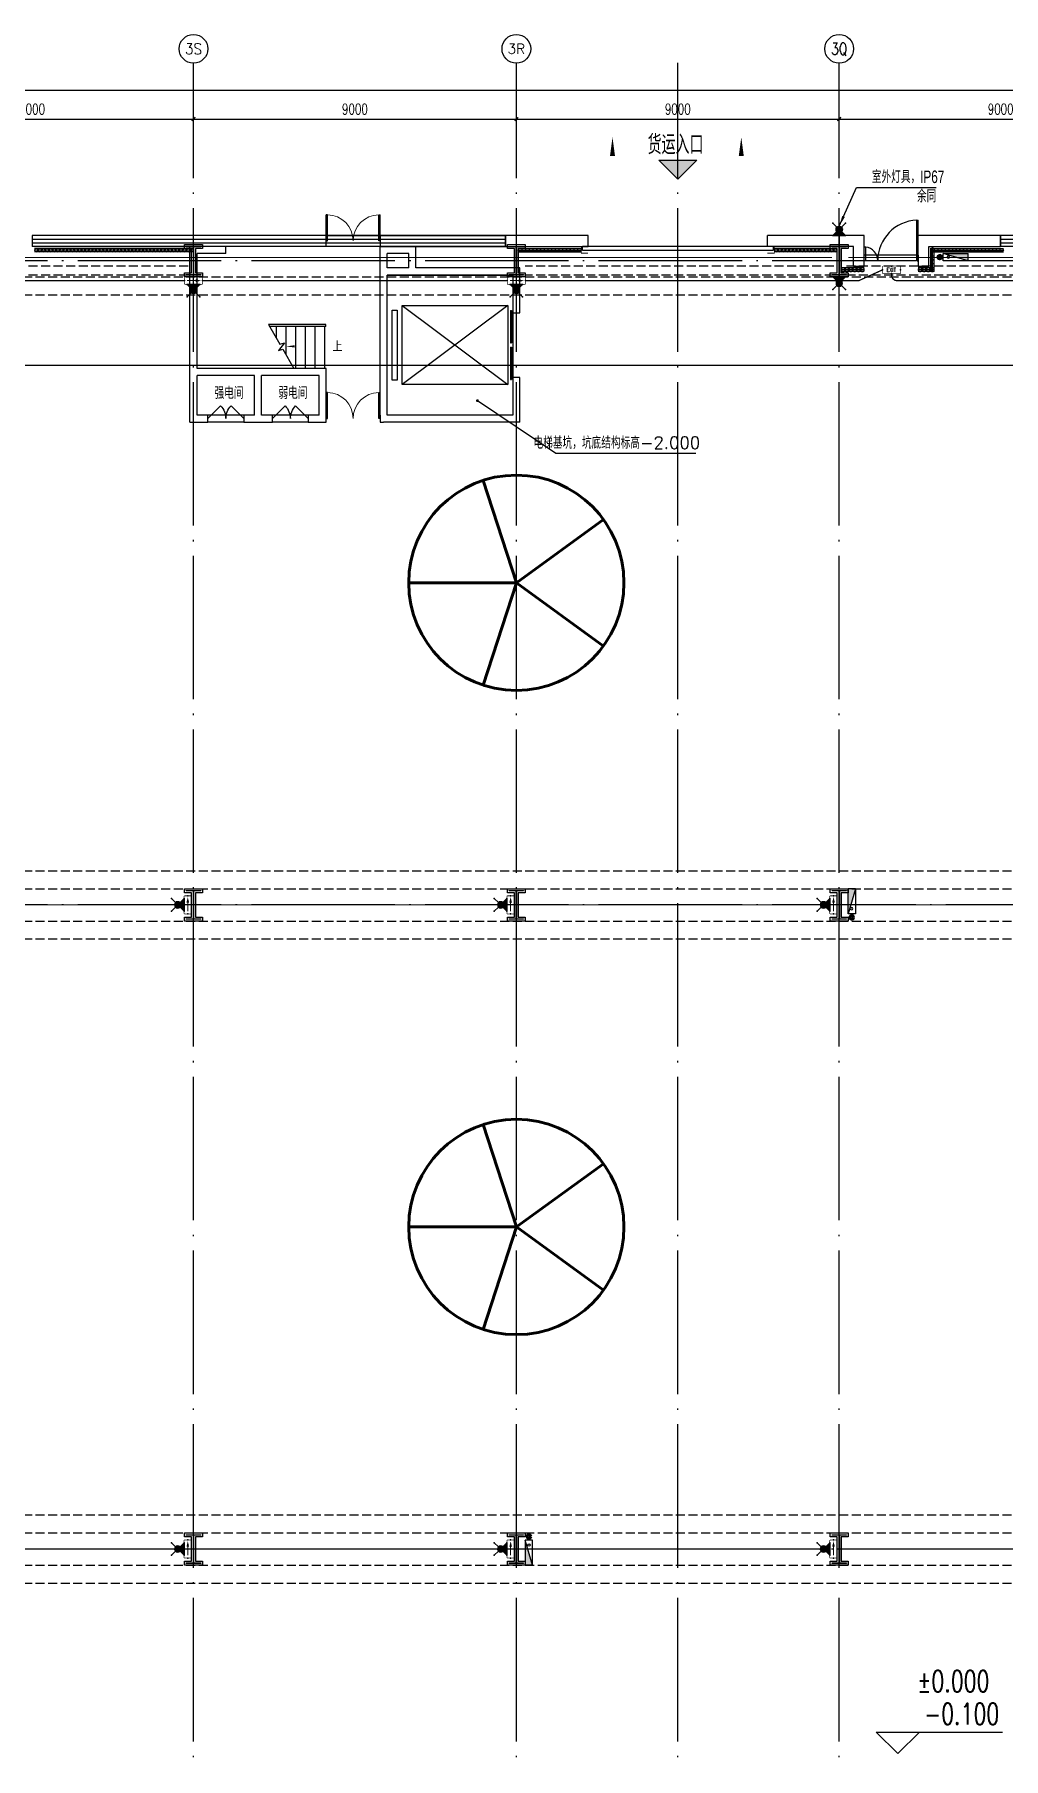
# Model space of a CAD drawing. Extents: x -1396510 to 1250330, y -1892470 to 1623980.
# Drawn here: x 370933 to 397946, y -1329811 to -1281770 of the extents above; entities that cross this region are included whole.
import ezdxf
from ezdxf.enums import TextEntityAlignment as Align

# ---------------------------------------------------------------- set-up
doc = ezdxf.new("R2010")
doc.units = 0
doc.header["$LTSCALE"] = 1000
doc.header["$MEASUREMENT"] = 0
for name, pattern in [('10平面$0$DASH', [0.35, 0.25, -0.1]), ('DASH', [0.35, 0.25, -0.1]), ('DOTE', [2.42, 2, -0.2, 0.02, -0.2])]:
    doc.linetypes.add(name, pattern=pattern)
doc.layers.get('Defpoints').update_dxf_attribs({"color": 210})
for name, color, linetype in [('10平面$0$WINDOW', 4, 'Continuous'), ('A-AXIS-D', 1, 'Continuous'), ('A-AXIS-DOTE', 14, 'DOTE'), ('A-AXIS-SYMB', 3, 'Continuous'), ('A-HATCH-2', 251, 'Continuous'), ('A-HRAIL', 173, 'Continuous'), ('A-LIN-V', 9, 'Continuous'), ('A-SFCE', 30, 'Continuous'), ('A-TEXT', 61, 'Continuous'), ('A-WINDOW', 140, 'Continuous'), ('AS-COLN', 6, 'Continuous'), ('AS-WALL', 40, 'Continuous'), ('DIM-应急', 3, 'Continuous'), ('DIM_SYMB', 3, 'Continuous'), ('EQUIP-应急', 3, 'Continuous'), ('EQUIP-照明', 3, 'Continuous'), ('FH-tri', 180, 'Continuous'), ('SB_ZF消火栓', 10, 'Continuous'), ('SB_ZF消火栓M', 10, 'Continuous'), ('WIRE-照明', 1, 'Continuous'), ('建-标高', 3, 'Continuous'), ('建-窗', 4, 'Continuous')]:
    doc.layers.add(name, color=color, linetype=linetype)
doc.layers.add('A-云线2', color=3, linetype='Continuous', plot=False)
doc.layers.add('LG-ZF消防', color=1, linetype='Continuous', lineweight=60)
doc.styles.add('_TCH_AXIS', font='COMPLEX', dxfattribs={"bigfont": 'GBCBIG'})
doc.styles.add('_TCH_DIM', font='SIMPLEX', dxfattribs={"bigfont": 'GBCBIG'})
doc.styles.add('_TCH_DIM_T3', font='SIMPLEX', dxfattribs={"width": 0.705882, "bigfont": 'GBCBIG'})
doc.styles.add('_TCH_WINDOW', font='SIMPLEX', dxfattribs={"height": 3.5, "bigfont": 'GBCBIG'})
doc.styles.add('_TEL_DIM', font='SIMPLEX', dxfattribs={"width": 0.8, "height": 3.5, "bigfont": 'HZTXT'})
doc.styles.add('A-STANDARD', font='SIMPLEX', dxfattribs={"bigfont": 'GBCBIG'})
doc.styles.add('HZTXT5', font='aa.shx', dxfattribs={"width": 0.7, "bigfont": 'hztxt.shx'})
doc.dimstyles.new('_TCH_ARCH&&100', dxfattribs={"dimtxt": 297.5, "dimasz": 100, "dimexe": 100, "dimexo": 100, "dimgap": 126.25, "dimtad": 1, "dimdec": 0, "dimzin": 0, "dimdsep": 46, "dimtxsty": '_TCH_DIM_T3', "dimblk": 'ARCHTICK', "dimcen": 0.09, "dimclrt": 7, "dimazin": 2, "dimtfac": 1, "dimtdec": 0, "dimtix": 1, "dimtmove": 2, "dimatfit": 3, "dimfxl": 0, "dimtolj": 1, "dimtzin": 0, "dimarcsym": 0})

# ---------------------------------------------------------------- blocks, each defined once
blk = doc.blocks.new('4324324')
at = {"layer": 'A-HATCH-2', "color": 8, "linetype": 'DASH'}
for p, q in [((-294754, 620270), (-135554, 620270)), ((-294754, 619770), (-135554, 619770)), ((-294754, 603720), (-128854, 603720)), ((-294754, 603220), (-128854, 603220)), ((-294754, 602320), (-128854, 602320)), ((-294754, 601820), (-128854, 601820)), ((-294754, 585770), (-128854, 585770)), ((-294754, 585270), (-128854, 585270)), ((-307354, 584370), (-128854, 584370)), ((-307354, 583870), (-128854, 583870))]:
    blk.add_line(p, q, dxfattribs=at)
blk = doc.blocks.new('w4324324')
at = {"layer": 'A-HATCH-2', "color": 0, "lineweight": 60}
for q in [(-1694760, 686605), (-1697614, 684532), (-1691907, 684532), (-1696524, 681178), (-1692997, 681178)]:
    blk.add_line((-1694760, 683605), q, dxfattribs=at)
blk.add_circle((-1694760, 683605), 3000, dxfattribs=at)
blk = doc.blocks.new('342343')
at = {"layer": 'A-LIN-V', "color": 8}
for p in [(1066610, 63556), (1084560, 63556)]:
    blk.add_blockref('w4324324', p, dxfattribs=at)
blk = doc.blocks.new('w42343243')
at = {"layer": 'A-HATCH-2', "color": 8}
blk.add_lwpolyline([(-165104, 621070), (-164604, 621070), (-164604, 620958), (-164800, 620958), (-164800, 620282), (-164604, 620282), (-164604, 620170), (-165104, 620170), (-165104, 620282), (-164908, 620282), (-164908, 620958), (-165104, 620958)], close=True, dxfattribs=at)
at = {"layer": 'AS-COLN', "color": 3}
blk.add_lwpolyline([(-165054, 621020), (-164654, 621020), (-164654, 621008), (-164850, 621008), (-164850, 620232), (-164654, 620232), (-164654, 620220), (-165054, 620220), (-165054, 620232), (-164858, 620232), (-164858, 621008), (-165054, 621008)], close=True, dxfattribs=at)
blk = doc.blocks.new('42343')
at = {"layer": 'A-WINDOW'}
for p in [(-108000, 100), (-99000, 100), (-90000, 100), (-108000, -17850), (-99000, -17850), (-90000, -17850), (-108000, -35800), (-99000, -35800), (-90000, -35800)]:
    blk.add_blockref('w42343243', p, dxfattribs=at)
blk = doc.blocks.new('3333')
at = {"layer": 'A-SFCE', "const_width": 20}
blk.add_lwpolyline([(-227064, 766320), (-227064, 766510), (-227244, 766510), (-227244, 766320)], dxfattribs=at)
blk = doc.blocks.new('A$C5D961328')
at = {"layer": 'SB_ZF消火栓'}
blk.add_hatch(color=256, dxfattribs=at).paths.add_polyline_path([(0, 40), (700, 40), (700, 240)])
for p, q in [((700, 240), (0, 240)), ((0, 240), (0, 40)), ((700, 240), (0, 40)), ((0, 40), (700, 40)), ((700, 240), (700, 40))]:
    blk.add_line(p, q, dxfattribs=at)
at = {"layer": 'SB_ZF消火栓', "color": 1}
blk.add_circle((140, 140), 32.5, dxfattribs=at)
blk = doc.blocks.new('we42342343234')
at = {"layer": 'LG-ZF消防'}
for centre in [(-252055, 620820), (-254504, 602420), (-263504, 585170)]:
    blk.add_circle(centre, 50, dxfattribs=at)
at = {"layer": 'SB_ZF消火栓M', "xscale": -1}
for p, rotation in [((-251955, 620960), 180), ((-254644, 602520), 270)]:
    blk.add_blockref('A$C5D961328', p, dxfattribs=dict(at, rotation=rotation))
at = {"layer": 'SB_ZF消火栓M', "rotation": 270}
blk.add_blockref('A$C5D961328', (-263644, 585070), dxfattribs=at)
blk = doc.blocks.new('_ArchTick')
at = {"color": 0, "linetype": 'ByBlock', "const_width": 0.4}
blk.add_lwpolyline([(-0.5, -0.5), (0.5, 0.5)], dxfattribs=at)
blk = doc.blocks.new('*D5837')
at = {"layer": 'A-AXIS-D', "color": 0, "lineweight": -2, "transparency": 16777216}
for p, q in [((31000, 3190), (31000, 4048)), ((31000, 3948), (40000, 3948)), ((40000, 3190), (40000, 4048))]:
    blk.add_line(p, q, dxfattribs=at)
at = {"layer": 'Defpoints', "color": 0, "transparency": 16777216}
for p in [(40000, 3948), (31000, 3090), (40000, 3090)]:
    blk.add_point(p, dxfattribs=at)
at = {"layer": 'A-AXIS-D', "color": 0, "lineweight": -2, "transparency": 16777216, "xscale": 100, "yscale": 100, "zscale": 100, "rotation": 180}
blk.add_blockref('_ArchTick', (31000, 3948), dxfattribs=at)
at = {"layer": 'A-AXIS-D', "color": 0, "lineweight": -2, "transparency": 16777216, "xscale": 100, "yscale": 100, "zscale": 100}
blk.add_blockref('_ArchTick', (40000, 3948), dxfattribs=at)
at = {"layer": 'A-AXIS-D', "color": 7, "transparency": 16777216, "insert": (35500, 4223), "char_height": 297.5, "attachment_point": 5, "style": '_TCH_DIM_T3'}
blk.add_mtext('\\A1;9000', dxfattribs=at)
blk = doc.blocks.new('*D5838')
at = {"layer": 'A-AXIS-D', "color": 0, "lineweight": -2, "transparency": 16777216}
for p, q in [((40000, 3190), (40000, 4048)), ((40000, 3948), (49000, 3948)), ((49000, 3190), (49000, 4048))]:
    blk.add_line(p, q, dxfattribs=at)
at = {"layer": 'Defpoints', "color": 0, "transparency": 16777216}
for p in [(49000, 3948), (40000, 3090), (49000, 3090)]:
    blk.add_point(p, dxfattribs=at)
at = {"layer": 'A-AXIS-D', "color": 0, "lineweight": -2, "transparency": 16777216, "xscale": 100, "yscale": 100, "zscale": 100, "rotation": 180}
blk.add_blockref('_ArchTick', (40000, 3948), dxfattribs=at)
at = {"layer": 'A-AXIS-D', "color": 0, "lineweight": -2, "transparency": 16777216, "xscale": 100, "yscale": 100, "zscale": 100}
blk.add_blockref('_ArchTick', (49000, 3948), dxfattribs=at)
at = {"layer": 'A-AXIS-D', "color": 7, "transparency": 16777216, "insert": (44500, 4223), "char_height": 297.5, "attachment_point": 5, "style": '_TCH_DIM_T3'}
blk.add_mtext('\\A1;9000', dxfattribs=at)
blk = doc.blocks.new('*D5839')
at = {"layer": 'A-AXIS-D', "color": 0, "lineweight": -2, "transparency": 16777216}
for p, q in [((49000, 3190), (49000, 4048)), ((49000, 3948), (58000, 3948)), ((58000, 3190), (58000, 4048))]:
    blk.add_line(p, q, dxfattribs=at)
at = {"layer": 'Defpoints', "color": 0, "transparency": 16777216}
for p in [(58000, 3948), (49000, 3090), (58000, 3090)]:
    blk.add_point(p, dxfattribs=at)
at = {"layer": 'A-AXIS-D', "color": 0, "lineweight": -2, "transparency": 16777216, "xscale": 100, "yscale": 100, "zscale": 100, "rotation": 180}
blk.add_blockref('_ArchTick', (49000, 3948), dxfattribs=at)
at = {"layer": 'A-AXIS-D', "color": 0, "lineweight": -2, "transparency": 16777216, "xscale": 100, "yscale": 100, "zscale": 100}
blk.add_blockref('_ArchTick', (58000, 3948), dxfattribs=at)
at = {"layer": 'A-AXIS-D', "color": 7, "transparency": 16777216, "insert": (53500, 4223), "char_height": 297.5, "attachment_point": 5, "style": '_TCH_DIM_T3'}
blk.add_mtext('\\A1;9000', dxfattribs=at)
blk = doc.blocks.new('*D5840')
at = {"layer": 'A-AXIS-D', "color": 0, "lineweight": -2, "transparency": 16777216}
for p, q in [((58000, 3190), (58000, 4048)), ((58000, 3948), (67000, 3948)), ((67000, 3190), (67000, 4048))]:
    blk.add_line(p, q, dxfattribs=at)
at = {"layer": 'Defpoints', "color": 0, "transparency": 16777216}
for p in [(67000, 3948), (58000, 3090), (67000, 3090)]:
    blk.add_point(p, dxfattribs=at)
at = {"layer": 'A-AXIS-D', "color": 0, "lineweight": -2, "transparency": 16777216, "xscale": 100, "yscale": 100, "zscale": 100, "rotation": 180}
blk.add_blockref('_ArchTick', (58000, 3948), dxfattribs=at)
at = {"layer": 'A-AXIS-D', "color": 0, "lineweight": -2, "transparency": 16777216, "xscale": 100, "yscale": 100, "zscale": 100}
blk.add_blockref('_ArchTick', (67000, 3948), dxfattribs=at)
at = {"layer": 'A-AXIS-D', "color": 7, "transparency": 16777216, "insert": (62500, 4223), "char_height": 297.5, "attachment_point": 5, "style": '_TCH_DIM_T3'}
blk.add_mtext('\\A1;9000', dxfattribs=at)
blk = doc.blocks.new('*D5855')
at = {"layer": 'A-AXIS-D', "color": 0, "lineweight": -2, "transparency": 16777216}
for p, q in [((-900, 3290), (-900, 4848)), ((184800, 3290), (184800, 4848)), ((-900, 4748), (184800, 4748))]:
    blk.add_line(p, q, dxfattribs=at)
at = {"layer": 'Defpoints', "color": 0, "transparency": 16777216}
for p in [(184800, 4748), (-900, 3190), (184800, 3190)]:
    blk.add_point(p, dxfattribs=at)
at = {"layer": 'A-AXIS-D', "color": 0, "lineweight": -2, "transparency": 16777216, "xscale": 100, "yscale": 100, "zscale": 100, "rotation": 180}
blk.add_blockref('_ArchTick', (-900, 4748), dxfattribs=at)
at = {"layer": 'A-AXIS-D', "color": 0, "lineweight": -2, "transparency": 16777216, "xscale": 100, "yscale": 100, "zscale": 100}
blk.add_blockref('_ArchTick', (184800, 4748), dxfattribs=at)
at = {"layer": 'A-AXIS-D', "color": 7, "transparency": 16777216, "insert": (91950, 5023), "char_height": 297.5, "attachment_point": 5, "style": '_TCH_DIM_T3'}
blk.add_mtext('\\A1;185700', dxfattribs=at)
blk = doc.blocks.new('WINDOW2DLIB$DYNSTYLE$00000005')
at = {"color": 0}
for points in [[(-0.5, 0.5), (-0.5, -0.5)], [(-0.5, 0.5), (0.5, 0.5)], [(0.5, -0.5), (0.5, 0.5)], [(0.5, 0.1667), (-0.5, 0.1667)], [(0.5, -0.1667), (-0.5, -0.1667)], [(-0.5, -0.5), (0.5, -0.5)]]:
    blk.add_lwpolyline(points, dxfattribs=at)
blk = doc.blocks.new('$DORLIB2D$00000127')
at = {"color": 0}
for points in [[(-0.533, 0.795), (-0.533, 0.69)], [(-0.033, 0.795), (-0.533, 0.795)], [(-0.033, 0.69), (-0.533, 0.69)], [(-0.033, 0.795), (-0.033, 0.69)], [(0.533, 0.795), (0.033, 0.795)], [(0.033, 0.795), (0.033, 0.69)], [(0.533, 0.69), (0.033, 0.69)], [(0.533, 0.795), (0.533, 0.69)], [(0.5, 0.5), (-0.5, 0.5)]]:
    blk.add_lwpolyline(points, dxfattribs=at)
blk = doc.blocks.new('$DorLib2D$00000002')
for p, q in [((-0.5, 0), (-0.5, 0.4875)), ((-0.475, 0.4875), (-0.5, 0.4875)), ((-0.475, 0), (-0.475, 0.4875)), ((0.475, 0), (0.475, 0.4875)), ((0.475, 0.4875), (0.5, 0.4875)), ((0.5, 0), (0.5, 0.4875)), ((-0.5, 0), (-0.475, 0)), ((0.5, 0), (0.475, 0))]:
    blk.add_line(p, q)
at = {"lineweight": 13}
for centre, start, end in [((-0.4875, 0), 0, 88.53072), ((0.4875, 0), 91.46928, 180)]:
    blk.add_arc(centre, 0.4875, start, end, dxfattribs=at)
blk = doc.blocks.new('$DorLib2D$00000116')
at = {"color": 0}
for p, q in [((-0.5, 0), (-0.146, 0.354)), ((0.5, 0), (0.146, 0.354))]:
    blk.add_line(p, q, dxfattribs=at)
for centre, start, end in [((-0.5, 0), 0, 45), ((0.5, 0), 135, 180)]:
    blk.add_arc(centre, 0.5, start, end, dxfattribs=at)
blk = doc.blocks.new('99平面图例外参$0$$LinePat$圆环')
for points in [[(0, 150), (300, 150)], [(0, 0), (300, 0)], [(0, -150), (300, -150)]]:
    blk.add_lwpolyline(points)
at = {"color": 0}
blk.add_circle((150, 0), 150, dxfattribs=at)
blk = doc.blocks.new('10平面$0$$DorLib2D$00000126')
at = {"color": 0, "linetype": 'Continuous'}
for p, q in [((-0.532, 0.5), (-0.532, 0.9)), ((0.532, 0.9), (0.532, 0.5))]:
    blk.add_line(p, q, dxfattribs=at)
at = {"color": 0, "linetype": '10平面$0$DASH'}
for p, q in [((-0.532, 0.9), (0.532, 0.9)), ((-0.532, 0.5), (0.532, 0.5))]:
    blk.add_line(p, q, dxfattribs=at)
blk = doc.blocks.new('DOOR2DLIB$SYSLIB$00000123')
at = {"color": 0}
for p, q in [((0.475, -0.001), (0.475, 0.752)), ((0.475, 0.752), (0.5, 0.752)), ((0.5, -0.001), (0.5, 0.752)), ((-0.5, 0), (-0.5, 0.252)), ((-0.475, 0.252), (-0.5, 0.252)), ((-0.475, 0), (-0.475, 0.252)), ((-0.475, 0), (-0.5, 0)), ((0.475, -0.001), (0.5, -0.001))]:
    blk.add_line(p, q, dxfattribs=at)
for centre, radius, start, end in [((0.505, -0.002), 0.755, 92.2493, 179.7238), ((-0.501, 0.003), 0.251, 359.7899, 84.0974)]:
    blk.add_arc(centre, radius, start, end, dxfattribs=at)
blk = doc.blocks.new('$equip_U$00000203(DESKTOP-H88E2E2)')
at = {"color": 7, "lineweight": 0}
for p, q in [((-0.35, -0.15), (-0.2, -0.15)), ((-0.35, -0.45), (-0.35, -0.15)), ((-0.35, -0.29), (-0.26, -0.29)), ((-0.35, -0.45), (-0.2, -0.45)), ((-0.13, -0.15), (0.03, -0.45)), ((-0.13, -0.45), (0.03, -0.15)), ((0.1, -0.45), (0.1, -0.15)), ((0.19, -0.15), (0.35, -0.15)), ((0.27, -0.15), (0.27, -0.45))]:
    blk.add_line(p, q, dxfattribs=at)
at = {"lineweight": 0, "const_width": 0.0571}
blk.add_lwpolyline([(-0.66, -0.6), (0.66, -0.6, 0.414214), (0.72, -0.54), (0.72, -0.06, 0.414213), (0.66, 0), (-0.66, 0, 0.414214), (-0.72, -0.06, 0), (-0.72, -0.54, 0.414245), (-0.66, -0.6, 18481.445439)], format="xyb", dxfattribs=at)
for p in [(0, 0), (-0.72, -0.3), (0, -0.6), (0.72, -0.3)]:
    blk.add_point(p)
at = {"color": 7, "style": '_TEL_DIM', "flags": 1}
for tag in ['A', 'REMARK']:
    blk.add_attdef(tag, text='', height=0.00002, dxfattribs=at).set_placement((0, 0), align=Align.MIDDLE_CENTER)
blk = doc.blocks.new('$equip$00003158')
h = blk.add_hatch(color=256)
h.dxf.hatch_style = 1
h.paths.add_polyline_path([(0, 0.25, -0.198912), (-0.18, 0.32), (-0.5, 0), (0.5, 0), (0.18, 0.32, -0.198912)])
blk.add_hatch(color=256).paths.add_polyline_path([(0, 0.75, 1), (0, 0.25, 1)])
for p, q in [((-0.5, 1), (-0.18, 0.68)), ((-0.5, 0), (-0.18, 0.32)), ((-0.5, 0), (0.5, 0)), ((0.18, 0.68), (0.5, 1)), ((0.18, 0.32), (0.5, 0))]:
    blk.add_line(p, q)
blk.add_circle((0, 0.5), 0.25)
for p in [(-0.5, 1), (-0.5, 0), (0, 0), (0.5, 1), (0.5, 0)]:
    blk.add_point(p)
at = {"color": 7, "style": '_TEL_DIM', "flags": 1}
for tag in ['A', 'REMARK']:
    blk.add_attdef(tag, text='', height=0.00002, dxfattribs=at).set_placement((0, 0), align=Align.MIDDLE_CENTER)
blk = doc.blocks.new('$equip_U$00000208(EQ-138-沈勤辉)')
blk.add_hatch(color=256).paths.add_polyline_path([(0.21, 0.37), (0.5, 0.3), (0.21, 0.23)])
at = {"color": 7, "lineweight": 0}
blk.add_line((-0.5, 0.3), (0.21, 0.3), dxfattribs=at)
at = {"lineweight": 0, "const_width": 0.0571}
blk.add_lwpolyline([(-0.66, 0), (0.66, 0, 0.414214), (0.72, 0.06), (0.72, 0.54, 0.414213), (0.66, 0.6), (-0.66, 0.6, 0.414214), (-0.72, 0.54, 0), (-0.72, 0.06, 0.414245), (-0.66, 0, 18481.445439)], format="xyb", dxfattribs=at)
blk.add_lwpolyline([(0.21, 0.37), (0.5, 0.3), (0.21, 0.23), (0.21, 0.37)], dxfattribs=at)
for p in [(-0.72, 0.3), (0, 0.6), (0, 0), (0.72, 0.3)]:
    blk.add_point(p)
at = {"color": 7, "style": '_TEL_DIM', "flags": 1}
for tag in ['A', 'REMARK']:
    blk.add_attdef(tag, text='', height=0.00002, dxfattribs=at).set_placement((0, 0), align=Align.MIDDLE_CENTER)
blk = doc.blocks.new('世赫3#厂房一层0821')
at = {"layer": 'FH-tri'}
h = blk.add_hatch(color=8, dxfattribs=at)
h.dxf.hatch_style = 1
h.paths.add_polyline_path([(52969.7, 2802.6), (54030.3, 2802.6), (53500, 2272.3)])
at = {"layer": '10平面$0$WINDOW'}
blk.add_line((60200, 149.9), (58700, 149.9), dxfattribs=at)
at = {"layer": 'A-AXIS-D'}
for centre in [(40000, 5904), (49000, 5904), (58000, 5904)]:
    blk.add_circle(centre, 400, dxfattribs=at)
at = {"layer": 'A-AXIS-DOTE', "color": 8, "ltscale": 2}
for p, q in [((40000, -79980), (40000, 5514)), ((49000, -79980), (49000, 5514)), ((53500, -79980), (53500, 5514)), ((58000, -79980), (58000, 5514)), ((190814.2, 0), (-5155.8, 0)), ((190814.2, -17950), (-5155.8, -17950)), ((192904.2, -35900), (-5155.8, -35900))]:
    blk.add_line(p, q, dxfattribs=at)
at = {"layer": 'A-AXIS-SYMB', "color": 8}
for points in [[(51680, 1980, 0, 0, 0), (51680, 3440, 0, 140, 0), (51680, 2915, 0, 0, 0)], [(55270, 1980, 0, 0, 0), (55270, 3440, 0, 140, 0), (55270, 2915, 0, 0, 0)]]:
    blk.add_lwpolyline(points, format="xyseb", dxfattribs=at)
at = {"layer": 'A-SFCE', "color": 2, "linetype": 'DASH'}
for p, q in [((39850, -149.9), (31150, -149.9)), ((39850, -399.9), (31150, -399.9)), ((66850, -150), (58150, -150)), ((66850, -400), (58150, -400))]:
    blk.add_line(p, q, dxfattribs=at)
at = {"layer": 'A-SFCE', "linetype": 'DASH'}
for p, q in [((57850, -150), (49250, -150)), ((57850, -400), (49250, -400))]:
    blk.add_line(p, q, dxfattribs=at)
at = {"layer": 'AS-WALL'}
for p, q in [((43700, 700.1), (48700, 700.1)), ((43700, 400.1), (43700, 700.1)), ((51000, 700.1), (45200, 700.1)), ((45200, 700.1), (45200, 400.1)), ((48700, 700.1), (48700, 400.1)), ((51000, 400.1), (51000, 700.1)), ((58700, 699.9), (56000, 699.9)), ((56000, 399.9), (56000, 699.9)), ((58700, 149.9), (58700, 699.9)), ((62500, 699.9), (60200, 699.9)), ((60200, 149.9), (60200, 699.9)), ((62500, 399.9), (62500, 699.9)), ((48700, 400.1), (43700, 400.1)), ((45200, 400.1), (51000, 400.1)), ((58400, 399.9), (56000, 399.9)), ((58400, -150.1), (58400, 399.9)), ((58700, -150.1), (58700, 149.9)), ((60200, 149.9), (60200, -150.1)), ((60500, 399.9), (62500, 399.9)), ((60500, -150.1), (60500, 399.9)), ((58400, -150.1), (58700, -150.1)), ((60200, -150.1), (60500, -150.1))]:
    blk.add_line(p, q, dxfattribs=at)
at = {"layer": 'Defpoints', "color": 8}
for p, q in [((39900, 300.1), (39900, 400.1)), ((39900, 400.1), (40100, 400.1)), ((39900, -3100.1), (39900, 300.1)), ((40900, 400.1), (40100, 400.1)), ((40100, 400.1), (40100, 400.1)), ((40100, -3000.1), (40100, 200.1)), ((40900, 200.1), (40100, 200.1)), ((40900, 200.1), (40900, 400.1)), ((45200, 300.1), (45200, 400.1)), ((45200, 400.1), (45400, 400.1)), ((45200, -300), (45200, 300.1)), ((46200, 400.1), (45400, 400.1)), ((45400, 400.1), (45400, 400.1)), ((45400, -200), (45400, 200.1)), ((46000, 200.1), (45400, 200.1)), ((46000, -200), (46000, 200.1)), ((46200, -200), (46200, 400.1)), ((45200, -4300), (45200, -300)), ((46000, -200), (45400, -200)), ((45400, -4300), (45400, -400)), ((46100, -400), (45400, -400)), ((48900, -400), (46100, -400)), ((49100, -200), (46200, -200)), ((48900, -400), (48900, -1450)), ((49100, -1450), (49100, -200)), ((45540, -1375), (45680, -1375)), ((45540, -3325), (45540, -1375)), ((45680, -1375), (45680, -3325)), ((45820, -1250), (48760, -1250)), ((45820, -3450), (45820, -1250)), ((45820, -1250), (48760, -3450)), ((48760, -1250), (45820, -3450)), ((48760, -1250), (48760, -3450)), ((43660, -1775.1), (42091.4, -1775.1)), ((42091.4, -1775.1), (42410.1, -2327)), ((43690, -1775.1), (42091.4, -1775.1)), ((43690, -1835.1), (42126, -1835.1)), ((42310, -2153.7), (42310, -1835.1)), ((42580, -2621.4), (42580, -1835.1)), ((42850, -3000.1), (42850, -1835.1)), ((43120, -3000.1), (43120, -1835.1)), ((43390, -3000.1), (43390, -1835.1)), ((43660, -3000.1), (43660, -1835.1)), ((43690, -1835.1), (43690, -1775.1)), ((48900, -1450), (49100, -1450)), ((42540.5, -2292.1), (42367.6, -2498.1)), ((42410.1, -2327), (42540.5, -2292.1)), ((42367.6, -2498.1), (42489.9, -2465.4)), ((42489.9, -2465.4), (42798.6, -3000.1)), ((39900, -4500), (39900, -3100.1)), ((41802.7, -3000.1), (40100, -3000.1)), ((40100, -4300), (40100, -3200.1)), ((41700, -3200.1), (40100, -3200.1)), ((41700, -4300), (41700, -3200.1)), ((43700, -3000.1), (41802.7, -3000.1)), ((43500, -3200.1), (41900, -3200.1)), ((41900, -4300), (41900, -3200.1)), ((43660, -3000.1), (42798.6, -3000.1)), ((43500, -4300), (43500, -3200.1)), ((43700, -4300), (43700, -3000.1)), ((45680, -3325), (45540, -3325)), ((49100, -3250), (48900, -3250)), ((48900, -3250), (48900, -4300)), ((49100, -4500), (49100, -3250)), ((48760, -3450), (45820, -3450)), ((40402.2, -4300), (40100, -4300)), ((40402.2, -4500), (40402.2, -4300)), ((41402.2, -4300), (40402.2, -4300)), ((41700, -4300), (41402.2, -4300)), ((41402.2, -4300), (41402.2, -4500)), ((42200, -4300), (41900, -4300)), ((42200, -4500), (42200, -4300)), ((43200, -4300), (42200, -4300)), ((43500, -4300), (43200, -4300)), ((43200, -4300), (43200, -4500)), ((43700, -4500), (43700, -4300)), ((45200, -4300), (45200, -4500)), ((48900, -4300), (45400, -4300)), ((47914.2, -3900), (50104.2, -5360)), ((39900, -4500), (40402.2, -4500)), ((41402.2, -4500), (40402.2, -4500)), ((41402.2, -4500), (41802.7, -4500)), ((41802.7, -4500), (42200, -4500)), ((43200, -4500), (42200, -4500)), ((43200, -4500), (43600, -4500)), ((43600, -4500), (43700, -4500)), ((45200, -4500), (45300, -4500)), ((49100, -4500), (45300, -4500)), ((50104.2, -5360), (54004.2, -5360))]:
    blk.add_line(p, q, dxfattribs=at)
blk.add_lwpolyline([(45400, -400), (48900, -400), (48900, -4300), (45400, -4300)], close=True, dxfattribs=at)
at = {"layer": 'Defpoints', "color": 8, "const_width": 40}
blk.add_lwpolyline([(47897.5, -3888.9, 1), (47930.8, -3911.1, 1)], format="xyb", close=True, dxfattribs=at)
at = {"layer": 'DIM_SYMB', "color": 8}
blk.add_lwpolyline([(43795, -2387.6, 0, 0, 0), (42580, -2387.6, 0, 64, 0), (42820, -2387.6, 0, 0, 0)], format="xyseb", dxfattribs=at)
at = {"layer": 'FH-tri', "color": 8}
blk.add_lwpolyline([(52969.7, 2802.6), (54030.3, 2802.6), (54030.3, 2802.6), (53500, 2272.3)], close=True, dxfattribs=at)
at = {"layer": '建-标高', "color": 8}
for p, q in [((59633.6, -41600), (59033.6, -41000)), ((59033.6, -41000), (62553.6, -41000)), ((59633.6, -41600), (60233.6, -41000))]:
    blk.add_line(p, q, dxfattribs=at)
at = {"layer": '10平面$0$WINDOW', "zscale": 300}
for name, p, xscale, yscale, rotation in [('DOOR2DLIB$SYSLIB$00000123', (59450, -0.1), -1500, -1500, 179.9999999999555), ('10平面$0$$DorLib2D$00000126', (53500, 549.9), 5000, 300, 179.9999999999992)]:
    blk.add_blockref(name, p, dxfattribs=dict(at, xscale=xscale, yscale=yscale, rotation=rotation))
at = {"layer": 'A-HRAIL', "yscale": 0.3333333333111111, "zscale": 0.3333333333111111}
for p, xscale, rotation in [((35667.8, 293.9), -0.3361633151507422, 359.9999999997964), ((35768.7, 293.9), -0.3361633151507422, 359.9999999997964), ((35869.5, 293.9), -0.3361633151507422, 359.9999999997964), ((35970.4, 293.9), -0.3361633151507422, 359.9999999997964), ((36071.2, 293.9), -0.3361633151507422, 359.9999999997964), ((36172.1, 293.9), -0.3361633151507422, 359.9999999997964), ((36272.9, 293.9), -0.3361633151507422, 359.9999999997964), ((36373.8, 293.9), -0.3361633151507422, 359.9999999997964), ((36474.6, 293.9), -0.3361633151507422, 359.9999999997964), ((36575.5, 293.9), -0.3361633151507422, 359.9999999997964), ((36676.3, 293.9), -0.3361633151507422, 359.9999999997964), ((36777.2, 293.9), -0.3361633151507422, 359.9999999997964), ((36878, 293.9), -0.3361633151507422, 359.9999999997964), ((36978.9, 293.9), -0.3361633151507422, 359.9999999997964), ((37079.7, 293.9), -0.3361633151507422, 359.9999999997964), ((37180.6, 293.9), -0.3361633151507422, 359.9999999997964), ((37281.4, 293.9), -0.3361633151507422, 359.9999999997964), ((37382.3, 293.9), -0.3361633151507422, 359.9999999997964), ((37483.1, 293.9), -0.3361633151507422, 359.9999999997964), ((37584, 293.9), -0.3361633151507422, 359.9999999997964), ((37684.8, 293.9), -0.3361633151507422, 359.9999999997964), ((37785.7, 293.9), -0.3361633151507422, 359.9999999997964), ((37886.5, 293.9), -0.3361633151507422, 359.9999999997964), ((37987.4, 293.9), -0.3361633151507422, 359.9999999997964), ((38088.2, 293.9), -0.3361633151507422, 359.9999999997964), ((38189.1, 293.9), -0.3361633151507422, 359.9999999997964), ((38289.9, 293.9), -0.3361633151507422, 359.9999999997964), ((38390.8, 293.9), -0.3361633151507422, 359.9999999997964), ((38491.6, 293.9), -0.3361633151507422, 359.9999999997964), ((38592.4, 293.9), -0.3361633151507422, 359.9999999997964), ((38693.3, 293.9), -0.3361633151507422, 359.9999999997964), ((38794.1, 293.9), -0.3361633151507422, 359.9999999997964), ((38895, 293.9), -0.3361633151507422, 359.9999999997964), ((38995.8, 293.9), -0.3361633151507422, 359.9999999997964), ((39096.7, 293.9), -0.3361633151507422, 359.9999999997964), ((39197.5, 293.9), -0.3361633151507422, 359.9999999997964), ((39298.4, 293.9), -0.3361633151507422, 359.9999999997964), ((39399.2, 293.9), -0.3361633151507422, 359.9999999997964), ((39500.1, 293.9), -0.3361633151507422, 359.9999999997964), ((39600.9, 293.9), -0.3361633151507422, 359.9999999997964), ((39701.8, 293.9), -0.3361633151507422, 359.9999999997964), ((39802.6, 293.9), -0.3361633151507422, 359.9999999997964), ((39903.5, 293.9), -0.3361633151507422, 359.9999999997964), ((40004.3, 293.9), -0.3361633151507422, 359.9999999997964), ((49054, 293.9), 0.3444736211313156, 2.999395394268293e-10), ((49157.3, 293.9), 0.3444736211313156, 2.999395394268293e-10), ((49260.7, 293.9), 0.3444736211313156, 2.999395394268293e-10), ((49364, 293.9), 0.3444736211313156, 2.999395394268293e-10), ((49467.4, 293.9), 0.3444736211313156, 2.999395394268293e-10), ((49570.7, 293.9), 0.3444736211313156, 2.999395394268293e-10), ((49674.1, 293.9), 0.3444736211313156, 2.999395394268293e-10), ((49777.4, 293.9), 0.3444736211313156, 2.999395394268293e-10), ((49880.7, 293.9), 0.3444736211313156, 2.999395394268293e-10), ((49984.1, 293.9), 0.3444736211313156, 2.999395394268293e-10), ((50087.4, 293.9), 0.3444736211313156, 2.999395394268293e-10), ((50190.8, 293.9), 0.3444736211313156, 2.999395394268293e-10), ((50294.1, 293.9), 0.3444736211313156, 2.999395394268293e-10), ((50397.4, 293.9), 0.3444736211313156, 2.999395394268293e-10), ((50500.8, 293.9), 0.3444736211313156, 2.999395394268293e-10), ((50604.1, 293.9), 0.3444736211313156, 2.999395394268293e-10), ((50707.5, 293.9), 0.3444736211313156, 2.999395394268293e-10), ((56292.5, 293.9), -0.344473774357088, 359.999999999795), ((56395.9, 293.9), -0.344473774357088, 359.999999999795), ((56499.2, 293.9), -0.344473774357088, 359.999999999795), ((56602.6, 293.9), -0.344473774357088, 359.999999999795), ((56705.9, 293.9), -0.344473774357088, 359.999999999795), ((56809.2, 293.9), -0.344473774357088, 359.999999999795), ((56912.6, 293.9), -0.344473774357088, 359.999999999795), ((57015.9, 293.9), -0.344473774357088, 359.999999999795), ((57119.3, 293.9), -0.344473774357088, 359.999999999795), ((57222.6, 293.9), -0.344473774357088, 359.999999999795), ((57325.9, 293.9), -0.344473774357088, 359.999999999795), ((57429.3, 293.9), -0.344473774357088, 359.999999999795), ((57532.6, 293.9), -0.344473774357088, 359.999999999795), ((57636, 293.9), -0.344473774357088, 359.999999999795), ((57739.3, 293.9), -0.344473774357088, 359.999999999795), ((57842.7, 293.9), -0.344473774357088, 359.999999999795), ((57946, 293.9), -0.344473774357088, 359.999999999795), ((60600, 241.6), -0.3611111226889233, 270), ((60550, 293.9), 0.338412741900589, 2.033568827363012e-10), ((60600, 133.3), -0.3611111226889233, 270), ((60600, 24.9), -0.3611111226889233, 270), ((60600, -83.4), -0.3611111226889233, 270), ((60651.5, 293.9), 0.338412741900589, 2.033568827363012e-10), ((60753, 293.9), 0.338412741900589, 2.033568827363012e-10), ((60854.6, 293.9), 0.338412741900589, 2.033568827363012e-10), ((60956.1, 293.9), 0.338412741900589, 2.033568827363012e-10), ((61057.6, 293.9), 0.338412741900589, 2.033568827363012e-10), ((61159.1, 293.9), 0.338412741900589, 2.033568827363012e-10), ((61260.7, 293.9), 0.338412741900589, 2.033568827363012e-10), ((61362.2, 293.9), 0.338412741900589, 2.033568827363012e-10), ((61463.7, 293.9), 0.338412741900589, 2.033568827363012e-10), ((61565.2, 293.9), 0.338412741900589, 2.033568827363012e-10), ((61666.8, 293.9), 0.338412741900589, 2.033568827363012e-10), ((61768.3, 293.9), 0.338412741900589, 2.033568827363012e-10), ((61869.8, 293.9), 0.338412741900589, 2.033568827363012e-10), ((61971.3, 293.9), 0.338412741900589, 2.033568827363012e-10), ((62072.9, 293.9), 0.338412741900589, 2.033568827363012e-10), ((62174.4, 293.9), 0.338412741900589, 2.033568827363012e-10), ((62275.9, 293.9), 0.338412741900589, 2.033568827363012e-10), ((62377.4, 293.9), 0.338412741900589, 2.033568827363012e-10), ((62479, 293.9), 0.338412741900589, 2.033568827363012e-10), ((60600, -191.7), -0.3611111226889233, 270), ((60600, -300.1), -0.3611111226889233, 270)]:
    blk.add_blockref('99平面图例外参$0$$LinePat$圆环', p, dxfattribs=dict(at, xscale=xscale, rotation=rotation))
for p, xscale in [((58161.7, -250.1), -0.3588888661693109), ((58269.3, -250.1), -0.3588888661693109), ((58377, -250.1), -0.3588888661693109), ((58484.7, -250.1), -0.3588888661693109), ((58592.3, -250.1), -0.3588888661693109), ((58700, -250.1), -0.3588888661693109), ((60312.5, -250.1), -0.3749999998826196), ((60425, -250.1), -0.3749999998826196), ((60537.5, -250.1), -0.3749999998826196), ((60650, -250.1), -0.3749999998826196)]:
    blk.add_blockref('99平面图例外参$0$$LinePat$圆环', p, dxfattribs=dict(at, xscale=xscale))
at = {"layer": 'A-LIN-V', "color": 8, "rotation": 90}
blk.add_blockref('342343', (796160.7, 601225), dxfattribs=at)
at = {"layer": 'A-SFCE', "rotation": 90}
blk.add_blockref('3333', (817320.8, 227454.1), dxfattribs=at)
at = {"layer": 'A-SFCE', "xscale": -1, "rotation": 270}
blk.add_blockref('3333', (-710320.8, 227454.1), dxfattribs=at)
at = {"layer": 'A-WINDOW'}
for name in ['42343', '4324324']:
    blk.add_blockref(name, (312854.2, -620720), dxfattribs=at)
at = {"layer": 'Defpoints', "color": 8}
for name, p, xscale, yscale, zscale, rotation in [('$DorLib2D$00000002', (44450, 550.1), 1500, -1500, 300, 180.0000000003004), ('$DORLIB2D$00000127', (49000, -2350), 1800, 200, 200, 90.0000000009379), ('$DorLib2D$00000002', (44450, -4400), 1500, -1500, 200, 180.0000000009377), ('$DorLib2D$00000116', (40902.2, -4400), 1000, -1000, 200, 180.0000000009383), ('$DorLib2D$00000116', (42700, -4400), 1000, -1000, 200, 180.0000000009353)]:
    blk.add_blockref(name, p, dxfattribs=dict(at, xscale=xscale, yscale=yscale, zscale=zscale, rotation=rotation))
at = {"layer": 'SB_ZF消火栓'}
blk.add_blockref('we42342343234', (312854.2, -620720), dxfattribs=at)
at = {"layer": '建-窗', "zscale": 300}
for p, xscale, yscale, rotation in [((42100, 550.1), 13200, 300, 180.0000000003004), ((72950, 549.9), -20900, -300, 359.9999999994902)]:
    blk.add_blockref('WINDOW2DLIB$DYNSTYLE$00000005', p, dxfattribs=dict(at, xscale=xscale, yscale=yscale, rotation=rotation))
at = {"layer": 'A-AXIS-D', "color": 7, "style": '_TCH_AXIS'}
for s, height, p, p2 in [('3S', 300.65, (39763.8, 5753.6), (40236.2, 5753.6)), ('3R', 276.42, (48756.5, 5765.8), (49243.5, 5765.8))]:
    blk.add_text(s, height=height, dxfattribs=at).set_placement(p, p2, align=Align.FIT)
at = {"layer": 'A-AXIS-D', "color": 7, "style": '_TCH_AXIS', "width": 0.807692}
blk.add_text('3Q', height=333.94, dxfattribs=at).set_placement((57775.2, 5737), (58224.8, 5737), align=Align.FIT)
at = {"layer": 'A-TEXT', "color": 8, "style": 'A-STANDARD'}
blk.add_text('货运入口', height=540.14, dxfattribs=at).set_placement((52658.7, 2964.7))
at = {"layer": 'Defpoints', "color": 8, "style": '_TCH_WINDOW'}
for s, p in [('强电间', (40584.5, -3852.5)), ('弱电间', (42366.4, -3852.5))]:
    blk.add_text(s, height=337.59, dxfattribs=at).set_placement(p)
at = {"layer": 'Defpoints', "color": 7, "style": '_TCH_DIM'}
blk.add_text('电梯基坑，坑底结构标高-2.000', height=337.589, dxfattribs=at).set_placement((49476.1, -5241.3))
at = {"layer": 'DIM_SYMB', "color": 7, "style": '_TCH_DIM'}
blk.add_text('上', height=270.1, dxfattribs=at).set_placement((43879, -2527.6))
at = {"layer": '建-标高', "color": 7, "style": 'A-STANDARD', "width": 0.705882}
for s, p in [('%%P0.000', (60173.6, -39880)), ('-0.100', (60373.6, -40790))]:
    blk.add_text(s, height=595, dxfattribs=at).set_placement(p)
at = {"layer": 'A-AXIS-D'}
for base, p1, p2, picture, middle in [((184800, 4747.8), (-900, 3189.8), (184800, 3189.8), '*D5855', (91950, 5022.8)), ((40000, 3947.8), (31000, 3089.8), (40000, 3089.8), '*D5837', (35500, 4222.8)), ((49000, 3947.8), (40000, 3089.8), (49000, 3089.8), '*D5838', (44500, 4222.8)), ((58000, 3947.8), (49000, 3089.8), (58000, 3089.8), '*D5839', (53500, 4222.8)), ((67000, 3947.8), (58000, 3089.8), (67000, 3089.8), '*D5840', (62500, 4222.8))]:
    dim = blk.add_linear_dim(base=base, p1=p1, p2=p2, angle=0, dimstyle='_TCH_ARCH&&100', dxfattribs=at)
    dim.commit()
    dim.dimension.update_dxf_attribs({"geometry": picture, "text_midpoint": middle, "dimtype": 161})

msp = doc.modelspace()

# ---------------------------------------------------------------- linework, layer by layer
at = {"layer": 'DIM-应急'}
for p, q in [((393365.8, -1287111.5), (393850, -1286030)), ((393850, -1286030), (396070, -1286030))]:
    msp.add_line(p, q, dxfattribs=at)
msp.add_lwpolyline([(393365.8, -1287111.5, 0, 80, 0), (393488.4, -1286837.7, 0, 0, 0)], format="xyseb", dxfattribs=at)
at = {"layer": 'WIRE-照明', "color": 6, "linetype": 'DASH', "const_width": 35}
for points in [[(393365.8, -1288524), (393365.8, -1287374)], [(357780, -1287984), (393161.9, -1287984)], [(393620, -1287984), (447104.5, -1287984)], [(393914.5, -1288629), (394573.7, -1288329)], [(394825.8, -1288479), (394825.8, -1288434)], [(366617.9, -1288629), (375113.7, -1288629)], [(375617.9, -1288629), (384113.7, -1288629)], [(384617.9, -1288629), (393278.3, -1288629)], [(393453.3, -1288629), (393914.5, -1288629)], [(394975.8, -1288629), (402113.7, -1288629)], [(353808.4, -1290987.8), (510215, -1290987.8)], [(366311.8, -1306024), (374839.3, -1306024)], [(375311.8, -1306024), (383839.3, -1306024)], [(384311.8, -1306024), (392839.3, -1306024)], [(393311.8, -1306024), (401839.3, -1306024)], [(366311.8, -1323974), (374839.3, -1323974)], [(375311.8, -1323974), (383839.3, -1323974)], [(384311.8, -1323974), (392839.3, -1323974)], [(393311.8, -1323974), (401839.3, -1323974)]]:
    msp.add_lwpolyline(points, dxfattribs=at)
msp.add_lwpolyline([(394825.8, -1288479, 0.4142136), (394975.8, -1288629)], format="xyb", dxfattribs=at)

# ---------------------------------------------------------------- block references
at = {"layer": 'A-云线2'}
msp.add_blockref('世赫3#厂房一层0821', (335365.8, -1288074), dxfattribs=at)
at = {"layer": 'EQUIP-应急', "xscale": 350.0000000000001, "yscale": 350.0000000000001, "zscale": 350.0000000000001}
msp.add_blockref('$equip$00003158', (393365.8, -1287374), dxfattribs=at)
at = {"layer": 'EQUIP-应急', "yscale": 350.0000000000001, "zscale": 350.0000000000001}
for p, xscale, rotation in [((375365.8, -1288734), 350.0000000000001, 180), ((384365.8, -1288734), 350.0000000000001, 180), ((393365.8, -1288524), -350.0000000000001, 180), ((375101.8, -1306024), -350.0000000000001, 90), ((384101.8, -1306024), -350.0000000000001, 90), ((393101.8, -1306024), -350.0000000000001, 90), ((375101.8, -1323974), -350.0000000000001, 90), ((384101.8, -1323974), -350.0000000000001, 90), ((393101.8, -1323974), -350.0000000000001, 90)]:
    msp.add_blockref('$equip$00003158', p, dxfattribs=dict(at, xscale=xscale, rotation=rotation))
at = {"layer": 'EQUIP-照明', "xscale": 350, "yscale": 350, "zscale": 350}
msp.add_blockref('$equip_U$00000203(DESKTOP-H88E2E2)', (394825.8, -1288224), dxfattribs=at)
at = {"layer": 'EQUIP-照明', "yscale": 350, "zscale": 350}
for p, xscale, rotation in [((375365.8, -1288524), -350, 180), ((384365.8, -1288524), -350, 180), ((375311.8, -1306024), 350, 90), ((384311.8, -1306024), 350, 90), ((393311.8, -1306024), 350, 90), ((375311.8, -1323974), 350, 90), ((384311.8, -1323974), 350, 90), ((393311.8, -1323974), 350, 90)]:
    msp.add_blockref('$equip_U$00000208(EQ-138-沈勤辉)', p, dxfattribs=dict(at, xscale=xscale, rotation=rotation))

# ---------------------------------------------------------------- texts
at = {"layer": 'DIM-应急', "color": 7, "style": 'HZTXT5', "width": 0.7}
for s, p in [('室外灯具，IP67', (394274.9, -1285910.4)), ('余同', (395532.9, -1286450))]:
    msp.add_text(s, height=350, dxfattribs=at).set_placement(p)

doc.saveas('drawing.dxf')
